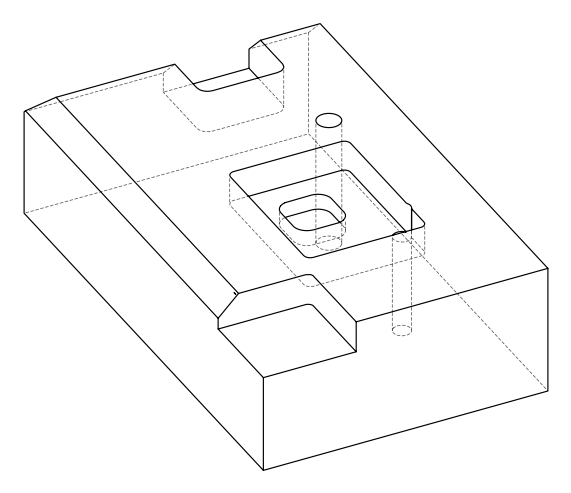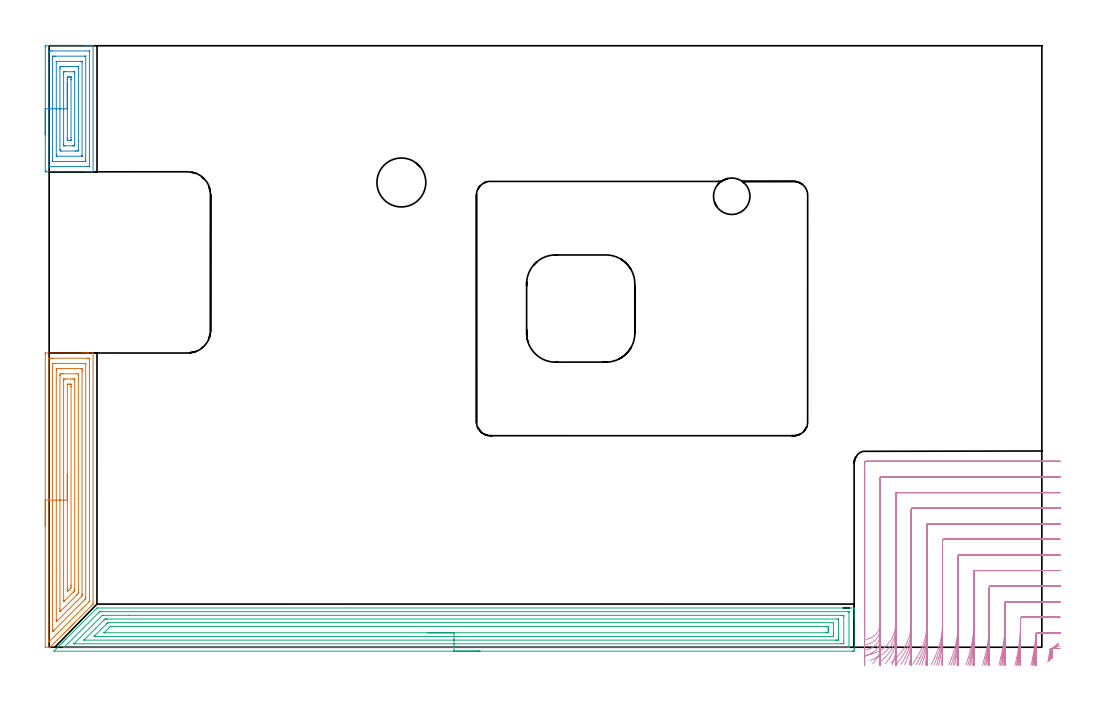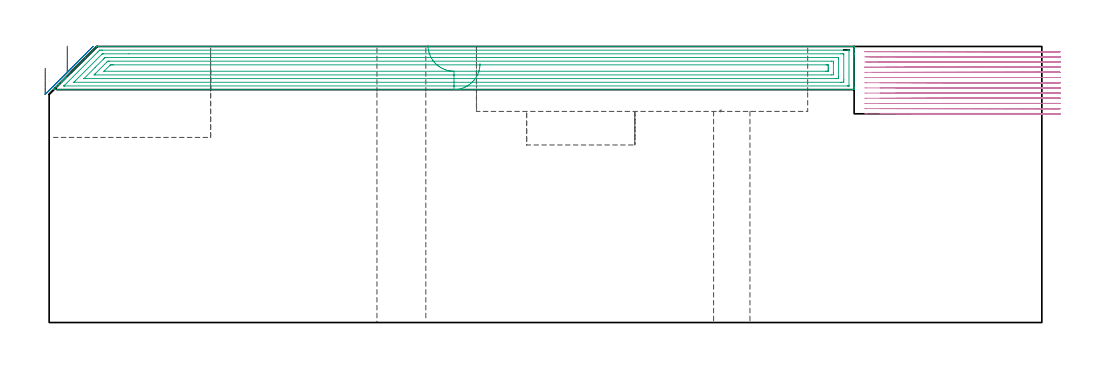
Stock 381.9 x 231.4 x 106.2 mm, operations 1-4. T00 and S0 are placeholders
(PLAN: 15 operations, 10 tool changes, 122.3 min)
(1 AREA_MILL | FG_CHAMFER_SURFACE | UGT0205_001 | 6.21 min | 20451 mm3)
(2 AREA_MILL_1 | FG_CHAMFER_SURFACE_1 | UGT0205_001 | 3 min | 9515 mm3)
(3 AREA_MILL_2 | FG_CHAMFER_SURFACE_2 | UGT0205_001 | 14.73 min | 41945 mm3)
(4 MILL_CORNER_NOTCH_RECTANGULAR | CORNER_NOTCH_RECTANGULAR | NXT0201_009 | Follow Part, ap 2, ae 75% | 31.26 min | 140049 mm3)
(5 MILL_RECTANGULAR_POCKET | POCKET_RECTANGULAR_STRAIGHT | NXT0201_009 | Follow Part, ap 2, ae 75% | 54.19 min | 310938 mm3)
(6 MILL_RECTANGULAR_POCKET_1 | POCKET_RECTANGULAR_STRAIGHT_1 | UGT0201_105 | Follow Part, ap 5.5, ae 75% | 0.87 min | 20718 mm3)
(7 MILL_SLOT | SLOT_PARTIAL_RECTANGULAR | NXT0201_012 | Follow Part, ap 4, ae 75% | 9.82 min | 147748 mm3)
(8 SPOT_DRILL | STEP1HOLE | NXT0321_9005460120000 | 0.05 min | 189 mm3)
(9 SPOT_DRILL_1 | STEP1HOLE_1 | NXT0321_9005460120000 | 0.03 min | 0 mm3)
(10 DRILL_BLIND_HOLE_INTO_CENTER | STEP1HOLE | NXT0301_092 | 0.08 min | 1719 mm3)
(11 GUN_DRILL_THROUGH_HOLE | STEP1HOLE | UGT0307_009 | 0.55 min | 10112 mm3)
(12 DRILL_TO_ENLARGE_THROUGH_HOLE | STEP1HOLE | UGT0301_256 | 0.46 min | 17417 mm3)
(13 DRILL_BLIND_HOLE_INTO_CENTER_1 | STEP1HOLE_1 | UGT0301_207 | 0.06 min | 0 mm3)
(14 GUN_DRILL_THROUGH_HOLE_1 | STEP1HOLE_1 | UGT0307_006 | 0.53 min | 5159 mm3)
(15 DRILL_TO_ENLARGE_THROUGH_HOLE_1 | STEP1HOLE_1 | NXT0301_104 | 0.45 min | 7496 mm3)
(TOOL UGT0205_001 | Chamfer Mill 20 x 3 x 45 deg. | D20 FL50 Z2)
(TOOL NXT0201_009 | ENDMILL 8mm [2P460-0800-NA 1630] | D8 FL26 Z6)
(TOOL UGT0201_105 | End Mill 22 mm | D22 FL25 Z2)
(TOOL NXT0201_012 | ENDMILL 16mm [2P460-1600-NA 1630] | D16 FL38 Z6)
(TOOL NXT0321_9005460120000 | NC Spot Drill, 142deg, 12mm, Carbide, Uncoated | D12 PA142 FL30 Z2)
(TOOL NXT0301_092 | Carbide Drill 12.1mm [860.1-1210-061A1-MM 2214] | D12.1 PA140 FL77 Z2)
(TOOL UGT0307_009 | Gun Drill 12 mm | D12 PA130 FL24 Z1)
(TOOL UGT0301_256 | Twist Drill 18.8 mm | D18.8 PA118 FL135 Z2)
(TOOL UGT0301_207 | Twist Drill 9.2 mm | D9.2 PA118 FL80 Z2)
(TOOL UGT0307_006 | Gun Drill 9 mm | D9 PA130 FL24 Z1)
(TOOL NXT0301_104 | Carbide Drill 14mm [860.1-1400-112A1-MM 2214] | D14 PA140 FL123 Z2)
(OP 1 AREA_MILL)
G17 G21 G94 G90
T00 M6
G54
G17 G0 G90 X-1.5 Y46.6 S1061 M3
G43 Z116.2 H0
Z97.8
G94 G1 Y46.638 Z96.928 F250.
Y46.752 Z96.064
Y46.941 Z95.212
Y47.203 Z94.38
Y47.537 Z93.574
Y47.94 Z92.8
Y48.409 Z92.064
Y48.94 Z91.372
Y49.529 Z90.729
Y50.172 Z90.14
Y50.864 Z89.608
Y51.6 Z89.14
Y52.374 Z88.737
Y53.18 Z88.403
Y54.012 Z88.141
Y54.864 Z87.952
Y55.728 Z87.838
Y56.6 Z87.8
Y112.636
X-1.494 Y113.113 Z87.803
X-1.491 Y113.19 Z87.805
X-1.409 Y113.2 Z87.888
X12.415 Z101.71
X12.972 Z102.266
X13.616 Z102.913
X13.851 Z103.148
X14.495 Z103.792
X14.73 Z104.026
X15.199 Z104.498
X16.681 Y113.199 Z105.979
X16.894 Y113.19 Z106.192
X16.9 Y113.081 Z106.2
Y17.464
X16.893 Y16.6 Z106.193
X16.871 Y16.574 Z106.171
X16.487 Y16.187 Z105.786
X9.897 Y9.595 Z99.193
X9.759 Y9.458 Z99.057
X9.597 Y9.295 Z98.894
X9.457 Y9.155 Z98.753
X9.315 Y9.014 Z98.613
X9.162 Y8.861 Z98.46
X9.018 Y8.716 Z98.314
X8.87 Y8.569 Z98.168
X8.728 Y8.427 Z98.026
X8.579 Y8.276 Z97.874
X8.425 Y8.124 Z97.723
X8.294 Y7.993 Z97.592
X8.139 Y7.837 Z97.434
X7.981 Y7.679 Z97.278
X7.86 Y7.559 Z97.158
X7.7 Y7.397 Z96.995
X7.536 Y7.235 Z96.834
X7.426 Y7.125 Z96.724
X7.261 Y6.958 Z96.555
X7.091 Y6.79 Z96.389
X6.821 Y6.52 Z96.119
X6.647 Y6.345 Z95.943
X6.091 Y5.791 Z95.391
X5.758 Y5.456 Z95.054
X5.168 Y4.867 Z94.467
X4.478 Y4.178 Z93.777
X3.088 Y2.787 Z92.387
X2.198 Y1.898 Z91.497
X0.865 Y0.564 Z90.163
X0.67 Y0.37 Z89.97
X0.612 Y0.312 Z89.912
X0.416 Y0.119 Z89.716
X0.297 Y0.008 Z89.595
X0.231 Y0.005 Z89.529
X-0.004 Y0. Z89.295
X-1.496 Y0.001 Z87.803
X-1.5 Y0.056 Z87.8
Y56.6
X-0.086 Z89.214
X-0.085 Y110.857 Z89.215
X-0.084 Y111.049 Z89.216
X-0.081 Y111.144 Z89.219
X-0.079 Y111.183 Z89.221
X-0.006 Y111.19 Z89.294
X0.334 Y111.198 Z89.634
X0.67 Y111.199 Z89.97
X1.211 Y111.2 Z90.511
X14.73 Y111.199 Z104.03
X15.273 Y111.197 Z104.573
X15.416 Y111.19 Z104.716
X15.479 Y111.181 Z104.779
X15.483 Y110.984 Z104.783
X15.484 Y110.857 Z104.784
X15.486 Y110.092 Z104.786
X15.485 Y17.97 Z104.785
X15.484 Y17.779 Z104.784
X15.481 Y17.684 Z104.781
X15.479 Y17.641 Z104.779
X15.457 Y17.616 Z104.757
X15.312 Y17.464 Z104.612
X12.913 Y15.062 Z102.213
X0.053 Y2.203 Z89.353
X-0.01 Y2.142 Z89.29
X-0.071 Y2.086 Z89.229
X-0.077 Y2.082 Z89.223
X-0.08 Y2.113 Z89.22
X-0.084 Y2.217 Z89.216
X-0.085 Y2.343 Z89.215
X-0.086 Y2.816 Z89.214
Y56.6
X1.328 Z90.628
X1.329 Y108.412 Z90.629
X1.334 Y109.079 Z90.634
X1.335 Y109.181 Z90.635
X1.435 Y109.194 Z90.735
X1.549 Y109.197 Z90.849
X2.308 Y109.2 Z91.608
X13.851 Y109.199 Z103.151
X13.971 Y109.196 Z103.271
X14.05 Y109.19 Z103.35
X14.066 Y109.187 Z103.366
X14.068 Y109.178 Z103.368
X14.07 Y109.153 Z103.37
X14.071 Y109.079 Z103.371
Y108.855
Y19.242
X14.069 Y19.022 Z103.369
X14.065 Y18.796 Z103.365
X14.058 Y18.669 Z103.358
X13.803 Y18.402 Z103.103
X1.868 Y6.467 Z91.168
X1.549 Y6.151 Z90.849
X1.423 Y6.029 Z90.723
X1.345 Y5.956 Z90.645
X1.332 Y6.043 Z90.632
X1.33 Y6.063 Z90.63
X1.329 Y6.123 Z90.629
X1.328 Y56.6 Z90.628
X2.743 Z92.043
Y106.41
X2.746 Y106.978 Z92.046
X2.75 Y107.17 Z92.05
X2.752 Y107.191 Z92.052
X2.771 Y107.193 Z92.071
X2.819 Y107.197 Z92.119
X2.916 Y107.199 Z92.216
X12.192 Z101.492
X12.501 Y107.194 Z101.801
X12.648 Y107.19 Z101.948
X12.65 Y107.106 Z101.95
X12.655 Y106.731 Z101.955
X12.657 Y106.41 Z101.957
Y105.839
Y20.451
X12.655 Y20.132 Z101.955
X12.652 Y19.847 Z101.952
X12.649 Y19.71 Z101.949
X12.143 Y19.192 Z101.443
X3.088 Y10.137 Z92.388
X2.859 Y9.911 Z92.159
X2.814 Y9.867 Z92.114
X2.756 Y9.816 Z92.056
X2.75 Y9.889 Z92.05
X2.746 Y10.026 Z92.046
X2.743 Y10.348 Z92.043
Y10.5
Y56.6
X4.157 Z93.457
Y104.631
X4.158 Y104.659 Z93.458
X4.185 Y105.19 Z93.485
X4.504 Y105.198 Z93.804
X5.064 Y105.2 Z94.364
X5.381 Z94.681
X10.654 Y105.199 Z99.954
X11.215 Y105.19 Z100.515
X11.242 Y104.631 Z100.542
X11.243 Y104.603 Z100.543
Y21.911
X11.242 Y21.021 Z100.542
X11.241 Y20.995 Z100.541
X11.215 Y20.725 Z100.515
X10.924 Y20.426 Z100.224
X10.634 Y20.132 Z99.934
X10.484 Y19.982 Z99.784
X4.407 Y13.906 Z93.707
X4.293 Y13.796 Z93.593
X4.185 Y13.695 Z93.485
X4.16 Y13.906 Z93.46
X4.158 Y13.933 Z93.458
X4.157 Y14.795 Z93.457
Y56.6
X5.571 Z94.871
Y102.852
X5.572 Y103.04 Z94.872
X5.575 Y103.134 Z94.875
X5.578 Y103.178 Z94.878
X5.581 Y103.19 Z94.881
X5.604 Y103.195 Z94.904
X5.943 Y103.198 Z95.243
X6.478 Y103.2 Z95.778
X8.235 Z97.535
X9.114 Z98.414
X9.457 Y103.198 Z98.757
X9.8 Y103.192 Z99.1
X9.819 Y103.19 Z99.119
X9.822 Y103.181 Z99.122
X9.826 Y103.144 Z99.126
X9.828 Y103.078 Z99.128
X9.829 Y102.978 Z99.129
Y102.852
X9.828 Y22.425 Z99.128
X9.824 Y21.911 Z99.124
X9.822 Y21.818 Z99.122
X9.818 Y21.777 Z99.118
X9.79 Y21.746 Z99.09
X9.707 Y21.658 Z99.007
X9.457 Y21.405 Z98.757
X9.267 Y21.214 Z98.567
X5.943 Y17.89 Z95.243
X5.73 Y17.678 Z95.03
X5.682 Y17.631 Z94.982
X5.625 Y17.579 Z94.925
X5.583 Y17.542 Z94.883
X5.578 Y17.6 Z94.878
X5.574 Y17.719 Z94.874
X5.572 Y17.839 Z94.872
X5.571 Y28.197 Z94.871
Y56.6
X6.985 Z96.285
X6.986 Y101.073 Z96.286
X6.987 Y101.164 Z96.287
X6.989 Y101.184 Z96.289
X6.99 Y101.188 Z96.29
X7.033 Y101.192 Z96.333
X7.199 Y101.197 Z96.499
X7.45 Y101.2 Z96.75
X7.575 Z96.875
X7.825 Z97.125
X8.075 Y101.199 Z97.375
X8.242 Y101.195 Z97.542
X8.375 Y101.19 Z97.675
X8.409 Y101.183 Z97.709
X8.41 Y101.175 Z97.71
X8.412 Y101.073 Z97.712
X8.415 Y100.35 Z97.715
Y100.184
X8.414 Y23.856 Z97.714
X8.413 Y23.69 Z97.713
X8.408 Y22.973 Z97.708
X8.396 Y22.8 Z97.696
X7.608 Y22.004 Z96.908
X7.165 Y21.562 Z96.465
X7.116 Y21.514 Z96.416
X7.064 Y21.464 Z96.364
X7.02 Y21.424 Z96.32
X6.997 Y21.404 Z96.297
X6.992 Y21.431 Z96.292
X6.987 Y21.743 Z96.287
X6.986 Y21.911 Z96.286
X6.985 Y22.46 Z96.285
Y56.6
Y57.472 Z96.323
Y58.337 Z96.437
Y59.188 Z96.626
Y60.02 Z96.888
Y60.826 Z97.222
Y61.6 Z97.625
Y62.336 Z98.094
Y63.028 Z98.625
Y63.671 Z99.214
Y64.26 Z99.857
Y64.792 Z100.55
Y65.26 Z101.285
Y65.663 Z102.059
Y65.997 Z102.865
Y66.259 Z103.697
Y66.448 Z104.549
Y66.562 Z105.414
Y66.6 Z106.285
G0 Z116.2
M5
M2
(OP 2 AREA_MILL_1)
G17 G21 G94 G90
T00 M6
G54
G17 G0 G90 X-1.5 Y197.15 S1061 M3
G43 Z116.2 H0
Z97.8
G94 G1 Y197.188 Z96.928 F250.
Y197.302 Z96.064
Y197.491 Z95.212
Y197.753 Z94.38
Y198.087 Z93.574
Y198.49 Z92.8
Y198.959 Z92.064
Y199.49 Z91.372
Y200.079 Z90.729
Y200.722 Z90.14
Y201.414 Z89.608
Y202.15 Z89.14
Y202.924 Z88.737
Y203.73 Z88.403
Y204.562 Z88.141
Y205.414 Z87.952
Y206.278 Z87.838
Y207.15 Z87.8
Y230.796
X-1.495 Y231.274 Z87.803
X-1.492 Y231.39 Z87.806
X-1.371 Y231.4 Z87.926
X13.257 Z102.551
X13.851 Z103.145
X14.42 Z103.716
X14.73 Z104.026
X15.298 Z104.594
X15.608 Z104.903
X16.228 Z105.527
X16.487 Z105.786
X16.61 Y231.399 Z105.909
X16.894 Y231.39 Z106.193
X16.9 Y231.243 Z106.2
Y183.057
X16.894 Y182.91 Z106.193
X16.609 Y182.9 Z105.908
X16.228 Z105.528
X15.608 Z104.903
X14.42 Z103.716
X13.851 Z103.145
X3.888 Z93.185
X-1.087 Z88.21
X-1.374 Y182.903 Z87.923
X-1.492 Y182.91 Z87.805
X-1.499 Y183.029 Z87.799
X-1.5 Y183.504 Z87.8
Y207.15
X-0.086 Z89.214
X-0.085 Y228.887 Z89.215
X-0.084 Y229.012 Z89.216
X-0.079 Y229.386 Z89.221
X0.292 Y229.396 Z89.592
X0.67 Y229.399 Z89.97
X1.167 Y229.4 Z90.467
X15.408 Y229.399 Z104.708
X15.436 Y229.397 Z104.736
X15.465 Y229.391 Z104.765
X15.479 Y229.386 Z104.779
X15.48 Y229.365 Z104.78
X15.485 Y229.137 Z104.785
X15.486 Y222.986 Z104.786
X15.485 Y185.413 Z104.785
X15.484 Y185.288 Z104.784
X15.479 Y184.914 Z104.779
X15.108 Y184.904 Z104.408
X14.73 Y184.901 Z104.03
X14.233 Y184.9 Z103.533
X-0.008 Y184.901 Z89.292
X-0.036 Y184.903 Z89.264
X-0.065 Y184.909 Z89.235
X-0.079 Y184.914 Z89.221
X-0.08 Y184.935 Z89.22
X-0.085 Y185.163 Z89.215
X-0.086 Y191.33 Z89.214
Y207.15
X1.328 Z90.628
X1.329 Y226.559 Z90.629
X1.331 Y227.227 Z90.631
X1.333 Y227.339 Z90.633
X1.335 Y227.386 Z90.635
X1.385 Y227.393 Z90.685
X1.549 Y227.397 Z90.849
X2.258 Y227.4 Z91.558
X2.428 Z91.728
X13.681 Z102.981
X13.851 Y227.397 Z103.151
X14.021 Y227.392 Z103.321
X14.063 Y227.39 Z103.363
X14.066 Y227.36 Z103.366
X14.069 Y227.302 Z103.369
X14.071 Y227.227 Z103.371
Y187.741
X14.069 Y187.073 Z103.369
X14.067 Y186.961 Z103.367
X14.065 Y186.914 Z103.365
X14.015 Y186.907 Z103.315
X13.851 Y186.903 Z103.151
X13.142 Y186.9 Z102.442
X12.972 Z102.272
X1.719 Z91.019
X1.549 Y186.903 Z90.849
X1.379 Y186.908 Z90.679
X1.337 Y186.91 Z90.637
X1.334 Y186.94 Z90.634
X1.331 Y186.998 Z90.631
X1.329 Y187.073 Z90.629
X1.328 Y207.15 Z90.628
X2.743 Z92.043
Y225.122
X2.745 Y225.314 Z92.045
X2.748 Y225.381 Z92.048
X2.75 Y225.39 Z92.05
X2.758 Y225.394 Z92.058
X2.784 Y225.397 Z92.084
X2.888 Y225.399 Z92.188
X12.136 Y225.4 Z101.436
X12.514 Y225.396 Z101.814
X12.608 Y225.393 Z101.908
X12.649 Y225.39 Z101.949
X12.652 Y225.359 Z101.952
X12.654 Y225.274 Z101.954
X12.657 Y224.871 Z101.957
Y189.178
X12.655 Y188.986 Z101.955
X12.652 Y188.919 Z101.952
X12.65 Y188.91 Z101.95
X12.642 Y188.906 Z101.942
X12.616 Y188.903 Z101.916
X12.512 Y188.901 Z101.812
X3.265 Y188.9 Z92.565
X2.886 Y188.904 Z92.186
X2.792 Y188.907 Z92.092
X2.751 Y188.91 Z92.051
X2.748 Y188.941 Z92.048
X2.746 Y189.026 Z92.046
X2.743 Y189.429 Z92.043
Y207.15
X4.157 Z93.457
X4.158 Y222.766 Z93.458
Y222.793
X4.185 Y223.39 Z93.485
X4.442 Y223.397 Z93.742
X5.064 Y223.4 Z94.364
X5.318 Z94.618
X10.591 Y223.399 Z99.891
X11.215 Y223.39 Z100.515
X11.242 Y222.766 Z100.542
Y222.738
Y191.534
Y191.507
X11.215 Y190.91 Z100.515
X10.958 Y190.903 Z100.258
X10.336 Y190.901 Z99.636
X10.082 Y190.9 Z99.382
X4.809 Y190.901 Z94.109
X4.185 Y190.91 Z93.485
X4.158 Y191.534 Z93.458
Y191.563
X4.157 Y207.15 Z93.457
X5.571 Z94.871
Y220.466
X5.574 Y220.981 Z94.874
X5.577 Y221.352 Z94.877
X5.587 Y221.39 Z94.887
X5.633 Y221.395 Z94.933
X5.736 Y221.398 Z95.036
X5.943 Y221.4 Z95.243
X6.409 Z95.709
X9.457 Z98.757
X9.595 Z98.895
X9.705 Y221.399 Z99.005
X9.778 Y221.395 Z99.078
X9.816 Y221.39 Z99.116
X9.822 Y221.357 Z99.122
X9.827 Y220.981 Z99.127
X9.829 Y220.604 Z99.129
Y193.834
X9.826 Y193.319 Z99.126
X9.823 Y192.948 Z99.123
X9.813 Y192.91 Z99.113
X9.767 Y192.905 Z99.067
X9.664 Y192.902 Z98.964
X9.457 Y192.9 Z98.757
X8.991 Z98.291
X5.943 Z95.243
X5.805 Z95.105
X5.695 Y192.901 Z94.995
X5.622 Y192.905 Z94.922
X5.584 Y192.909 Z94.884
X5.578 Y192.943 Z94.878
X5.573 Y193.319 Z94.873
X5.571 Y193.696 Z94.871
Y207.15
X6.985 Z96.285
Y218.304
X6.987 Y219.028 Z96.287
X6.989 Y219.196 Z96.289
X6.992 Y219.368 Z96.292
X7.299 Y219.39 Z96.599
X7.502 Y219.398 Z96.802
X7.7 Y219.399 Z97.
X8.379 Z97.679
X8.4 Y219.395 Z97.7
X8.403 Y219.392 Z97.703
X8.408 Y219.37 Z97.708
X8.411 Y219.196 Z97.711
X8.414 Y218.471 Z97.714
X8.415 Y218.304 Z97.715
Y195.996
X8.413 Y195.272 Z97.713
X8.411 Y195.104 Z97.711
X8.408 Y194.932 Z97.708
X8.101 Y194.91 Z97.401
X7.898 Y194.902 Z97.198
X7.7 Y194.901 Z97.
X7.021 Z96.321
X7. Y194.905 Z96.3
X6.997 Y194.908 Z96.297
X6.992 Y194.93 Z96.292
X6.989 Y195.104 Z96.289
X6.986 Y195.829 Z96.286
X6.985 Y195.996 Z96.285
Y207.15
Y208.022 Z96.323
Y208.887 Z96.437
Y209.738 Z96.626
Y210.57 Z96.888
Y211.376 Z97.222
Y212.15 Z97.625
Y212.886 Z98.094
Y213.578 Z98.625
Y214.221 Z99.214
Y214.811 Z99.857
Y215.342 Z100.55
Y215.81 Z101.285
Y216.213 Z102.059
Y216.547 Z102.865
Y216.809 Z103.697
Y216.998 Z104.549
Y217.112 Z105.414
Y217.15 Z106.285
G0 Z116.2
M5
M2
(OP 3 AREA_MILL_2)
G17 G21 G94 G90
T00 M6
G54
G17 G0 G90 X165.75 Y-1.5 S1061 M3
G43 Z116.2 H0
Z99.6
G94 G1 X165.712 Z98.728 F250.
X165.598 Z97.864
X165.409 Z97.012
X165.147 Z96.18
X164.813 Z95.374
X164.41 Z94.6
X163.941 Z93.864
X163.41 Z93.172
X162.821 Z92.529
X162.178 Z91.94
X161.486 Z91.408
X160.75 Z90.94
X159.976 Z90.537
X159.17 Z90.203
X158.338 Z89.941
X157.486 Z89.752
X156.622 Z89.638
X155.75 Z89.6
X1.98 Y-1.499 Z89.601
X1.819 Y-1.493 Z89.607
X1.98 Y-1.32 Z89.78
X2.874 Y-0.425 Z90.674
X3.662 Y0.363 Z91.461
X3.768 Y0.47 Z91.566
X4.662 Y1.363 Z92.461
X4.831 Y1.533 Z92.628
X4.996 Y1.697 Z92.795
X5.109 Y1.81 Z92.908
X5.27 Y1.972 Z93.067
X5.427 Y2.128 Z93.226
X5.556 Y2.257 Z93.355
X5.709 Y2.411 Z93.506
X5.858 Y2.559 Z93.657
X6.003 Y2.704 Z93.802
X6.148 Y2.85 Z93.946
X6.289 Y2.99 Z94.088
X6.45 Y3.151 Z94.249
X6.587 Y3.289 Z94.385
X14.049 Y10.75 Z101.85
X18.221 Y14.922 Z106.019
X18.406 Y15.097 Z106.189
X18.519 Y15.1 Z106.2
X309.52
X309.69 Y15.098 Z106.189
X309.698 Y14.94 Z106.033
X309.7 Y14.777 Z105.877
Y14.53 Z105.63
Y13.822 Z104.917
Y12.59 Z103.687
Y12.067 Z103.161
Y11.451 Z102.546
Y-0.484 Z90.613
X309.695 Y-1.1 Z89.998
X309.69 Y-1.492 Z89.605
X309.477 Y-1.497 Z89.602
X309.073 Y-1.5 Z89.6
X155.75
Y-0.086 Z91.014
X5.864 Y-0.085 Z91.015
X5.745 Y-0.083 Z91.017
X5.688 Y-0.08 Z91.02
X5.682 Y-0.078 Z91.022
X5.684 Y-0.074 Z91.026
X5.764 Y0.013 Z91.113
X5.852 Y0.102 Z91.202
X6.003 Y0.254 Z91.354
X18.694 Y12.944 Z104.044
X19.052 Y13.299 Z104.399
X19.413 Y13.655 Z104.755
X19.452 Y13.679 Z104.779
X19.484 Y13.681 Z104.781
X19.554 Y13.684 Z104.784
X20.307 Y13.686 Z104.786
X20.446
X307.285 Y13.685 Z104.785
X307.425 Y13.684 Z104.784
X307.646 Y13.679 Z104.779
X307.691 Y13.677 Z104.777
X307.695 Y13.645 Z104.745
X307.697 Y13.611 Z104.711
X307.7 Y13.415 Z104.515
X307.699 Y0.112 Z91.212
X307.697 Y0.003 Z91.103
X307.692 Y-0.069 Z91.031
X307.688 Y-0.08 Z91.02
X307.684 Y-0.082 Z91.018
X307.662 Y-0.084 Z91.016
X307.285 Y-0.086 Z91.014
X307.146
X155.75
Y1.328 Z92.428
X9.788 Y1.329 Z92.429
X9.613 Y1.33 Z92.43
X9.579 Y1.332 Z92.432
X9.551 Y1.335 Z92.435
X9.564 Y1.357 Z92.457
X9.579 Y1.378 Z92.478
X10.099 Y1.9 Z93.
X20.307 Y12.107 Z103.207
X20.484 Y12.264 Z103.364
X20.65 Y12.267 Z103.367
X20.994 Y12.271 Z103.371
X30.715 Y12.272 Z103.372
X304.603 Y12.271 Z103.371
X305.291 Y12.269 Z103.369
X305.497 Y12.265 Z103.365
X305.69 Y12.259 Z103.359
X305.695 Y12.067 Z103.167
X305.699 Y11.868 Z102.968
X305.7 Y2.212 Z93.312
X305.695 Y1.533 Z92.633
X305.693 Y1.341 Z92.441
X305.497 Y1.336 Z92.436
X304.81 Y1.33 Z92.43
X304.603 Y1.329 Z92.429
X155.75 Y1.328 Z92.428
Y2.743 Z93.843
X13.711
X13.539 Y2.745 Z93.845
X13.435 Y2.748 Z93.848
X13.413 Y2.749 Z93.849
X13.415 Y2.755 Z93.855
X13.441 Y2.787 Z93.887
X13.481 Y2.83 Z93.93
X17.698 Y7.049 Z98.149
X20.96 Y10.311 Z101.411
X21.201 Y10.553 Z101.653
X21.419 Y10.766 Z101.866
X21.482 Y10.825 Z101.925
X21.506 Y10.846 Z101.946
X21.546 Y10.851 Z101.951
X22.095 Y10.855 Z101.955
X22.434 Y10.857 Z101.957
X303.153
X303.552 Y10.853 Z101.953
X303.624 Y10.85 Z101.95
X303.69 Y10.845 Z101.945
X303.692 Y10.745 Z101.845
X303.7 Y10.32 Z101.42
Y3.297 Z94.397
X303.692 Y2.854 Z93.954
X303.69 Y2.752 Z93.852
X303.556 Y2.748 Z93.848
X303.368 Y2.745 Z93.845
X302.815 Y2.743 Z93.843
X302.477
X155.75
Y4.157 Z95.257
X17.625
X17.277 Y4.167 Z95.267
X17.446 Y4.343 Z95.443
X17.625 Y4.527 Z95.627
X22.095 Y8.997 Z100.097
X22.318 Y9.215 Z100.315
X22.543 Y9.433 Z100.533
X22.98 Y9.443 Z100.543
X22.989
X301.017
X301.69 Y9.433 Z100.533
X301.699 Y8.773 Z99.873
X301.7 Y5.044 Z96.144
X301.697 Y4.387 Z95.487
X301.69 Y4.167 Z95.267
X301.036 Y4.157 Z95.257
X155.75
Y5.571 Z96.671
X21.201 Y5.572 Z96.672
X21.175 Y5.573 Z96.673
X21.146 Y5.577 Z96.677
X21.139 Y5.579 Z96.679
X21.149 Y5.594 Z96.694
X21.172 Y5.622 Z96.722
X21.201 Y5.654 Z96.754
X23.227 Y7.678 Z98.778
X23.556 Y7.999 Z99.099
X23.579 Y8.019 Z99.119
X23.616 Y8.022 Z99.122
X23.705 Y8.026 Z99.126
X23.883 Y8.028 Z99.128
X24.42 Y8.029 Z99.129
X24.778
X298.881 Y8.028 Z99.128
X299.239 Y8.027 Z99.127
X299.596 Y8.024 Z99.124
X299.689 Y8.022 Z99.122
X299.693 Y7.949 Z99.049
X299.697 Y7.829 Z98.929
X299.699 Y7.678 Z98.778
X299.7 Y7.225 Z98.325
Y6.8 Z97.9
Y6.347 Z97.447
X299.697 Y5.922 Z97.022
X299.693 Y5.696 Z96.796
X299.69 Y5.589 Z96.689
X299.59 Y5.578 Z96.678
X299.239 Y5.575 Z96.675
X298.702 Y5.572 Z96.672
X155.75 Y5.571 Z96.671
X154.878 Z96.709
X154.013 Z96.823
X153.162 Z97.012
X152.33 Z97.274
X151.524 Z97.608
X150.75 Z98.011
X150.014 Z98.48
X149.322 Z99.011
X148.679 Z99.6
X148.09 Z100.243
X147.558 Z100.935
X147.09 Z101.671
X146.687 Z102.445
X146.353 Z103.251
X146.091 Z104.083
X145.902 Z104.935
X145.788 Z105.8
X145.75 Z106.671
G0 Z116.2
M5
M2
(OP 4 MILL_CORNER_NOTCH_RECTANGULAR)
G17 G21 G94 G90
T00 M6
G54
G17 G0 G90 X388.869 Y-0.5 S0 M3
G43 Z116.2 H1
Z104.208
G94 G1 X385.869 F250.
X385.405
G3 X385.014 Y-0.84 R0.4
G2 X384.706 Y-2.851 R72.
G1 X384.209 Y-5.809
G0 Z116.2
X388.9 Y5.5
Z104.208
G1 X385.9
X379.977 F500.
G3 X379.582 Y5.129 R0.4
G2 X378.393 Y-4. R66.
G1 X377.798 Y-6.941 F250.
G0 Z116.2
X388.9 Y11.5
Z104.208
G1 X385.9
X374.096 F500.
G3 X373.7 Y11.104 R0.4
G1 Y9.072
G2 X372.259 Y-4. R60.
G1 X371.605 Y-6.928 F250.
G0 Z116.2
X388.9 Y17.5
Z104.208
G1 X385.9
X368.096 F500.
G3 X367.7 Y17.104 R0.4
G1 Y9.072
G2 X366.094 Y-4. R54.
G1 X365.368 Y-6.911 F250.
G0 Z116.2
X388.9 Y23.5
Z104.208
G1 X385.9
X362.096 F500.
G3 X361.7 Y23.104 R0.4
G1 Y9.072
G2 X359.886 Y-4. R48.
G1 X359.069 Y-6.887 F250.
G0 Z116.2
X388.9 Y29.5
Z104.208
G1 X385.9
X356.096 F500.
G3 X355.7 Y29.104 R0.4
G1 Y9.072
G2 X353.614 Y-4. R42.
G1 X352.68 Y-6.851 F250.
G0 Z116.2
X388.9 Y35.5
Z104.208
G1 X385.9
X350.096 F500.
G3 X349.7 Y35.104 R0.4
G1 Y9.072
G2 X347.243 Y-4. R36.
G1 X346.154 Y-6.795 F250.
G0 Z116.2
X388.9 Y41.5
Z104.208
G1 X385.9
X344.097 F500.
G3 X343.7 Y41.103 R0.4
G1 Y9.072
G2 X340.702 Y-4. R30.
G1 X339.395 Y-6.7 F250.
G0 Z116.2
X388.9 Y47.5
Z104.208
G1 X385.9
X338.097 F500.
G3 X337.7 Y47.103 R0.4
G1 Y9.072
G2 X333.828 Y-4. R24.
G1 X332.194 Y-6.516 F250.
G0 Z116.2
X388.9 Y53.5
Z104.208
G1 X385.9
X332.097 F500.
G3 X331.7 Y53.103 R0.4
G1 Y9.072
G2 X326.074 Y-4. R18.
G1 X323.896 Y-6.062 F250.
G0 Z116.2
X388.9 Y59.5
Z104.208
G1 X385.9
X326.097 F500.
G3 X325.7 Y59.103 R0.4
G1 Y9.072
G2 X316.631 Y-2.564 R12.
G1 X313.722 Y-3.297 F250.
G0 Z116.2
X388.9 Y65.5
Z104.208
G1 X385.9
X320.097 F500.
G3 X319.7 Y65.103 R0.4
G1 Y9.072
G2 X315.7 Y3.415 R6.
G1 X314.285 Y2.915 F250.
G0 Z116.2
X388.9 Y71.5
Z104.208
G1 X385.9
X314.3 F500.
G3 X313.7 Y70.9 R0.6
G1 Y9.072
Y6.072 F250.
G0 Z116.2
X388.869 Y-0.5
Z102.215
G1 X385.869
X385.654
G3 X385.262 Y-0.851 R0.4
G2 X385.068 Y-2.443 R72.
G1 X384.671 Y-5.416
G0 Z116.2
X388.9 Y5.5
Z102.215
G1 X385.9
X380.066 F500.
G3 X379.671 Y5.117 R0.4
G2 X378.763 Y-4. R66.
G1 X378.26 Y-6.957 F250.
G0 Z116.2
X388.9 Y11.5
Z102.215
G1 X385.9
X374.096 F500.
G3 X373.7 Y11.104 R0.4
G1 Y7.079
G2 X372.668 Y-4. R60.
G1 X372.114 Y-6.948 F250.
G0 Z116.2
X388.9 Y17.5
Z102.215
G1 X385.9
X368.096 F500.
G3 X367.7 Y17.104 R0.4
G1 Y7.079
G2 X366.551 Y-4. R54.
G1 X365.936 Y-6.936 F250.
G0 Z116.2
X388.9 Y23.5
Z102.215
G1 X385.9
X362.096 F500.
G3 X361.7 Y23.104 R0.4
G1 Y7.079
G2 X360.404 Y-4. R48.
G1 X359.711 Y-6.919 F250.
G0 Z116.2
X388.9 Y29.5
Z102.215
G1 X385.9
X356.096 F500.
G3 X355.7 Y29.104 R0.4
G1 Y7.079
G2 X354.212 Y-4. R42.
G1 X353.421 Y-6.894 F250.
G0 Z116.2
X388.9 Y35.5
Z102.215
G1 X385.9
X350.096 F500.
G3 X349.7 Y35.104 R0.4
G1 Y7.079
G2 X347.953 Y-4. R36.
G1 X347.03 Y-6.854 F250.
G0 Z116.2
X388.9 Y41.5
Z102.215
G1 X385.9
X344.097 F500.
G3 X343.7 Y41.103 R0.4
G1 Y7.079
G2 X341.579 Y-4. R30.
G1 X340.471 Y-6.788 F250.
G0 Z116.2
X388.9 Y47.5
Z102.215
G1 X385.9
X338.097 F500.
G3 X337.7 Y47.103 R0.4
G1 Y7.079
G2 X334.99 Y-4. R24.
G1 X333.605 Y-6.661 F250.
G0 Z116.2
X388.9 Y53.5
Z102.215
G1 X385.9
X332.097 F500.
G3 X331.7 Y53.103 R0.4
G1 Y7.079
G2 X327.886 Y-4. R18.
G1 X326.04 Y-6.364 F250.
G0 Z116.2
X388.9 Y59.5
Z102.215
G1 X385.9
X326.097 F500.
G3 X325.7 Y59.103 R0.4
G1 Y7.079
G2 X318.64 Y-3.857 R12.
G1 X315.906 Y-5.092 F250.
G0 Z116.2
X388.9 Y65.5
Z102.215
G1 X385.9
X320.097 F500.
G3 X319.7 Y65.103 R0.4
G1 Y7.079
G2 X315.7 Y1.422 R6.
G1 X314.285 Y0.922 F250.
G0 Z116.2
X388.9 Y71.5
Z102.215
G1 X385.9
X314.3 F500.
G3 X313.7 Y70.9 R0.6
G1 Y7.079
Y4.079 F250.
G0 Z116.2
X388.869 Y-0.5
Z100.223
G1 X385.869
G3 X385.454 Y-0.862 R0.4
G2 X385.347 Y-2.029 R72.
G1 X385.051 Y-5.014
G0 Z116.2
X388.9 Y5.5
Z100.223
G1 X385.9
X380.095 F500.
G3 X379.7 Y5.105 R0.4
G2 X379.071 Y-4. R66.
G1 X378.658 Y-6.971 F250.
G0 Z116.2
X388.9 Y11.5
Z100.223
G1 X385.9
X374.096 F500.
G3 X373.7 Y11.104 R0.4
G1 Y5.087
G2 X373.008 Y-4. R60.
G1 X372.553 Y-6.965 F250.
G0 Z116.2
X388.9 Y17.5
Z100.223
G1 X385.9
X368.096 F500.
G3 X367.7 Y17.104 R0.4
G1 Y5.087
G2 X366.93 Y-4. R54.
G1 X366.425 Y-6.957 F250.
G0 Z116.2
X388.9 Y23.5
Z100.223
G1 X385.9
X362.096 F500.
G3 X361.7 Y23.104 R0.4
G1 Y5.087
G2 X360.832 Y-4. R48.
G1 X360.264 Y-6.946 F250.
G0 Z116.2
X388.9 Y29.5
Z100.223
G1 X385.9
X356.096 F500.
G3 X355.7 Y29.104 R0.4
G1 Y5.087
G2 X354.705 Y-4. R42.
G1 X354.056 Y-6.929 F250.
G0 Z116.2
X388.9 Y35.5
Z100.223
G1 X385.9
X350.096 F500.
G3 X349.7 Y35.104 R0.4
G1 Y5.087
G2 X348.534 Y-4. R36.
G1 X347.777 Y-6.903 F250.
G0 Z116.2
X388.9 Y41.5
Z100.223
G1 X385.9
X344.097 F500.
G3 X343.7 Y41.103 R0.4
G1 Y5.087
G2 X342.291 Y-4. R30.
G1 X341.382 Y-6.859 F250.
G0 Z116.2
X388.9 Y47.5
Z100.223
G1 X385.9
X338.097 F500.
G3 X337.7 Y47.103 R0.4
G1 Y5.087
G2 X335.913 Y-4. R24.
G1 X334.777 Y-6.777 F250.
G0 Z116.2
X388.9 Y53.5
Z100.223
G1 X385.9
X332.097 F500.
G3 X331.7 Y53.103 R0.4
G1 Y5.087
G2 X329.238 Y-4. R18.
G1 X327.723 Y-6.59 F250.
G0 Z116.2
X388.9 Y59.5
Z100.223
G1 X385.9
X326.097 F500.
G3 X325.7 Y59.103 R0.4
G1 Y5.087
G2 X321.537 Y-4. R12.
G1 X319.265 Y-5.959 F250.
G0 Z116.2
X388.9 Y65.5
Z100.223
G1 X385.9
X320.097 F500.
G3 X319.7 Y65.103 R0.4
G1 Y5.087
G2 X315.741 Y-0.555 R6.
G1 X314.331 Y-1.065 F250.
G0 Z116.2
X388.9 Y71.5
Z100.223
G1 X385.9
X314.3 F500.
G3 X313.7 Y70.9 R0.6
G1 Y5.087
Y2.087 F250.
G0 Z116.2
X388.717 Y0.413
Z98.231
G1 X385.866 Y-0.52
G3 X385.591 Y-0.873 R0.4
G2 X385.545 Y-1.648 R72.
G1 X385.348 Y-4.642
G0 Z116.2
X388.9 Y5.5
Z98.231
G1 X385.9
X380.095 F500.
G3 X379.7 Y5.105 R0.4
G1 Y3.08
G2 X379.319 Y-4. R66.
G1 X378.997 Y-6.983 F250.
G0 Z116.2
X388.9 Y11.5
Z98.231
G1 X385.9
X374.096 F500.
G3 X373.7 Y11.104 R0.4
G1 Y3.08
G2 X373.281 Y-4. R60.
G1 X372.927 Y-6.979 F250.
G0 Z116.2
X388.9 Y17.5
Z98.231
G1 X385.9
X368.096 F500.
G3 X367.7 Y17.104 R0.4
G1 Y3.08
G2 X367.234 Y-4. R54.
G1 X366.841 Y-6.974 F250.
G0 Z116.2
X388.9 Y23.5
Z98.231
G1 X385.9
X362.096 F500.
G3 X361.7 Y23.104 R0.4
G1 Y3.08
G2 X361.175 Y-4. R48.
G1 X360.733 Y-6.967 F250.
G0 Z116.2
X388.9 Y29.5
Z98.231
G1 X385.9
X356.096 F500.
G3 X355.7 Y29.104 R0.4
G1 Y3.08
G2 X355.099 Y-4. R42.
G1 X354.593 Y-6.957 F250.
G0 Z116.2
X388.9 Y35.5
Z98.231
G1 X385.9
X350.096 F500.
G3 X349.7 Y35.104 R0.4
G1 Y3.08
G2 X348.997 Y-4. R36.
G1 X348.407 Y-6.941 F250.
G0 Z116.2
X388.9 Y41.5
Z98.231
G1 X385.9
X344.097 F500.
G3 X343.7 Y41.103 R0.4
G1 Y3.08
G2 X342.853 Y-4. R30.
G1 X342.145 Y-6.915 F250.
G0 Z116.2
X388.9 Y47.5
Z98.231
G1 X385.9
X338.097 F500.
G3 X337.7 Y47.103 R0.4
G1 Y3.08
G2 X336.632 Y-4. R24.
G1 X335.747 Y-6.867 F250.
G0 Z116.2
X388.9 Y53.5
Z98.231
G1 X385.9
X332.097 F500.
G3 X331.7 Y53.103 R0.4
G1 Y3.08
G2 X330.249 Y-4. R18.
G1 X329.069 Y-6.758 F250.
G0 Z116.2
X388.9 Y59.5
Z98.231
G1 X385.9
X326.097 F500.
G3 X325.7 Y59.103 R0.4
G1 Y3.08
G2 X323.389 Y-4. R12.
G1 X321.619 Y-6.422 F250.
G0 Z116.2
X388.9 Y65.5
Z98.231
G1 X385.9
X320.097 F500.
G3 X319.7 Y65.103 R0.4
G1 Y3.08
G2 X316.337 Y-2.31 R6.
G1 X313.642 Y-3.628 F250.
G0 Z116.2
X388.9 Y71.5
Z98.231
G1 X385.9
X314.3 F500.
G3 X313.7 Y70.9 R0.6
G1 Y3.08
Y0.08 F250.
G0 Z116.2
X388.251 Y1.228
Z96.238
G1 X385.858 Y-0.581
G3 X385.699 Y-0.893 R0.4
G2 X385.696 Y-1.262 R72.
G1 X385.664 Y-4.261
G0 Z116.2
X388.9 Y5.5
Z96.238
G1 X385.9
X380.095 F500.
G3 X379.7 Y5.105 R0.4
G1 Y-0.49
G2 X379.607 Y-4. R66.
G1 X379.447 Y-6.996 F250.
G0 Z116.2
X388.9 Y11.5
Z96.238
G1 X385.9
X374.096 F500.
G3 X373.7 Y11.104 R0.4
G1 Y-0.49
G2 X373.597 Y-4. R60.
G1 X373.422 Y-6.995 F250.
G0 Z116.2
X388.9 Y17.5
Z96.238
G1 X385.9
X368.096 F500.
G3 X367.7 Y17.104 R0.4
G1 Y-0.49
G2 X367.586 Y-4. R54.
G1 X367.391 Y-6.994 F250.
G0 Z116.2
X388.9 Y23.5
Z96.238
G1 X385.9
X362.096 F500.
G3 X361.7 Y23.104 R0.4
G1 Y-0.49
G2 X361.571 Y-4. R48.
G1 X361.352 Y-6.992 F250.
G0 Z116.2
X388.9 Y29.5
Z96.238
G1 X385.9
X356.096 F500.
G3 X355.7 Y29.104 R0.4
G1 Y-0.49
G2 X355.553 Y-4. R42.
G1 X355.302 Y-6.99 F250.
G0 Z116.2
X388.9 Y35.5
Z96.238
G1 X385.9
X350.096 F500.
G3 X349.7 Y35.104 R0.4
G1 Y-0.49
G2 X349.528 Y-4. R36.
G1 X349.236 Y-6.986 F250.
G0 Z116.2
X388.9 Y41.5
Z96.238
G1 X385.9
X344.097 F500.
G3 X343.7 Y41.103 R0.4
G1 Y-0.49
G2 X343.494 Y-4. R30.
G1 X343.143 Y-6.979 F250.
G0 Z116.2
X388.9 Y47.5
Z96.238
G1 X385.9
X338.097 F500.
G3 X337.7 Y47.103 R0.4
G1 Y-0.49
G2 X337.442 Y-4. R24.
G1 X337.003 Y-6.968 F250.
G0 Z116.2
X388.9 Y53.5
Z96.238
G1 X385.9
X332.097 F500.
G3 X331.7 Y53.103 R0.4
G1 Y-0.49
G2 X331.354 Y-4. R18.
G1 X330.769 Y-6.942 F250.
G0 Z116.2
X388.9 Y59.5
Z96.238
G1 X385.9
X326.097 F500.
G3 X325.7 Y59.103 R0.4
G1 Y-0.49
G2 X325.175 Y-4. R12.
G1 X324.298 Y-6.869 F250.
G0 Z116.2
X388.9 Y65.5
Z96.238
G1 X385.9
X320.097 F500.
G3 X319.7 Y65.103 R0.4
G1 Y-0.49
G2 X318.566 Y-4. R6.
G1 X316.811 Y-6.433 F250.
G0 Z116.2
X388.9 Y71.5
Z96.238
G1 X385.9
X314.3 F500.
G3 X313.7 Y70.9 R0.6
G1 Y-0.49
Y-3.49 F250.
G0 Z116.2
X388.244 Y1.237
Z94.246
G1 X385.858 Y-0.582
G3 X385.7 Y-0.895 R0.4
G1 Y-1.249
Y-4.249
G0 Z116.2
X388.9 Y5.5
Z94.246
G1 X385.9
X380.095 F500.
G3 X379.7 Y5.105 R0.4
G1 Y-3.476
G2 X379.698 Y-4. R66.
G1 X379.674 Y-7. F250.
G0 Z116.2
X388.9 Y11.5
Z94.246
G1 X385.9
X374.096 F500.
G3 X373.7 Y11.104 R0.4
G1 Y-3.476
G2 X373.698 Y-4. R60.
G1 X373.671 Y-7. F250.
G0 Z116.2
X388.9 Y17.5
Z94.246
G1 X385.9
X368.096 F500.
G3 X367.7 Y17.104 R0.4
G1 Y-3.476
G2 X367.697 Y-4. R54.
G1 X367.668 Y-7. F250.
G0 Z116.2
X388.9 Y23.5
Z94.246
G1 X385.9
X362.096 F500.
G3 X361.7 Y23.104 R0.4
G1 Y-3.476
G2 X361.697 Y-4. R48.
G1 X361.664 Y-7. F250.
G0 Z116.2
X388.9 Y29.5
Z94.246
G1 X385.9
X356.096 F500.
G3 X355.7 Y29.104 R0.4
G1 Y-3.476
G2 X355.697 Y-4. R42.
G1 X355.659 Y-7. F250.
G0 Z116.2
X388.9 Y35.5
Z94.246
G1 X385.9
X350.096 F500.
G3 X349.7 Y35.104 R0.4
G1 Y-3.476
G2 X349.696 Y-4. R36.
G1 X349.652 Y-7. F250.
G0 Z116.2
X388.9 Y41.5
Z94.246
G1 X385.9
X344.097 F500.
G3 X343.7 Y41.103 R0.4
G1 Y-3.476
G2 X343.695 Y-4. R30.
G1 X343.643 Y-7. F250.
G0 Z116.2
X388.9 Y47.5
Z94.246
G1 X385.9
X338.097 F500.
G3 X337.7 Y47.103 R0.4
G1 Y-3.476
G2 X337.694 Y-4. R24.
G1 X337.629 Y-6.999 F250.
G0 Z116.2
X388.9 Y53.5
Z94.246
G1 X385.9
X332.097 F500.
G3 X331.7 Y53.103 R0.4
G1 Y-3.476
G2 X331.692 Y-4. R18.
G1 X331.605 Y-6.999 F250.
G0 Z116.2
X388.9 Y59.5
Z94.246
G1 X385.9
X326.097 F500.
G3 X325.7 Y59.103 R0.4
G1 Y-3.476
G2 X325.689 Y-4. R12.
G1 X325.557 Y-6.997 F250.
G0 Z116.2
X388.9 Y65.5
Z94.246
G1 X385.9
X320.097 F500.
G3 X319.7 Y65.103 R0.4
G1 Y-3.476
G2 X319.677 Y-4. R6.
G1 X319.415 Y-6.989 F250.
G0 Z116.2
X388.9 Y71.5
Z94.246
G1 X385.9
X314.3 F500.
G3 X313.7 Y70.9 R0.6
G1 Y-3.476
Y-6.476 F250.
G0 Z116.2
X388.244 Y1.237
Z92.254
G1 X385.858 Y-0.582
G3 X385.7 Y-0.895 R0.4
G1 Y-1.249
Y-4.249
G0 Z116.2
X388.9 Y5.5
Z92.254
G1 X385.9
X380.095 F500.
G3 X379.7 Y5.105 R0.4
G1 Y-4.
Y-7. F250.
G0 Z116.2
X388.9 Y11.5
Z92.254
G1 X385.9
X374.096 F500.
G3 X373.7 Y11.104 R0.4
G1 Y-4.
Y-7. F250.
G0 Z116.2
X388.9 Y17.5
Z92.254
G1 X385.9
X368.096 F500.
G3 X367.7 Y17.104 R0.4
G1 Y-4.
Y-7. F250.
G0 Z116.2
X388.9 Y23.5
Z92.254
G1 X385.9
X362.096 F500.
G3 X361.7 Y23.104 R0.4
G1 Y-4.
Y-7. F250.
G0 Z116.2
X388.9 Y29.5
Z92.254
G1 X385.9
X356.096 F500.
G3 X355.7 Y29.104 R0.4
G1 Y-4.
Y-7. F250.
G0 Z116.2
X388.9 Y35.5
Z92.254
G1 X385.9
X350.096 F500.
G3 X349.7 Y35.104 R0.4
G1 Y-4.
Y-7. F250.
G0 Z116.2
X388.9 Y41.5
Z92.254
G1 X385.9
X344.097 F500.
G3 X343.7 Y41.103 R0.4
G1 Y-4.
Y-7. F250.
G0 Z116.2
X388.9 Y47.5
Z92.254
G1 X385.9
X338.097 F500.
G3 X337.7 Y47.103 R0.4
G1 Y-4.
Y-7. F250.
G0 Z116.2
X388.9 Y53.5
Z92.254
G1 X385.9
X332.097 F500.
G3 X331.7 Y53.103 R0.4
G1 Y-4.
Y-7. F250.
G0 Z116.2
X388.9 Y59.5
Z92.254
G1 X385.9
X326.097 F500.
G3 X325.7 Y59.103 R0.4
G1 Y-4.
Y-7. F250.
G0 Z116.2
X388.9 Y65.5
Z92.254
G1 X385.9
X320.097 F500.
G3 X319.7 Y65.103 R0.4
G1 Y-4.
Y-7. F250.
G0 Z116.2
X388.9 Y71.5
Z92.254
G1 X385.9
X314.3 F500.
G3 X313.7 Y70.9 R0.6
G1 Y-4.
Y-7. F250.
G0 Z116.2
X388.244 Y1.237
Z90.262
G1 X385.858 Y-0.582
G3 X385.7 Y-0.895 R0.4
G1 Y-1.249
Y-4.249
G0 Z116.2
X388.9 Y5.5
Z90.262
G1 X385.9
X380.095 F500.
G3 X379.7 Y5.105 R0.4
G1 Y-4.
Y-7. F250.
G0 Z116.2
X388.9 Y11.5
Z90.262
G1 X385.9
X374.096 F500.
G3 X373.7 Y11.104 R0.4
G1 Y-4.
Y-7. F250.
G0 Z116.2
X388.9 Y17.5
Z90.262
G1 X385.9
X368.096 F500.
G3 X367.7 Y17.104 R0.4
G1 Y-4.
Y-7. F250.
G0 Z116.2
X388.9 Y23.5
Z90.262
G1 X385.9
X362.096 F500.
G3 X361.7 Y23.104 R0.4
G1 Y-4.
Y-7. F250.
G0 Z116.2
X388.9 Y29.5
Z90.262
G1 X385.9
X356.096 F500.
G3 X355.7 Y29.104 R0.4
G1 Y-4.
Y-7. F250.
G0 Z116.2
X388.9 Y35.5
Z90.262
G1 X385.9
X350.096 F500.
G3 X349.7 Y35.104 R0.4
G1 Y-4.
Y-7. F250.
G0 Z116.2
X388.9 Y41.5
Z90.262
G1 X385.9
X344.097 F500.
G3 X343.7 Y41.103 R0.4
G1 Y-4.
Y-7. F250.
G0 Z116.2
X388.9 Y47.5
Z90.262
G1 X385.9
X338.097 F500.
G3 X337.7 Y47.103 R0.4
G1 Y-4.
Y-7. F250.
G0 Z116.2
X388.9 Y53.5
Z90.262
G1 X385.9
X332.097 F500.
G3 X331.7 Y53.103 R0.4
G1 Y-4.
Y-7. F250.
G0 Z116.2
X388.9 Y59.5
Z90.262
G1 X385.9
X326.097 F500.
G3 X325.7 Y59.103 R0.4
G1 Y-4.
Y-7. F250.
G0 Z116.2
X388.9 Y65.5
Z90.262
G1 X385.9
X320.097 F500.
G3 X319.7 Y65.103 R0.4
G1 Y-4.
Y-7. F250.
G0 Z116.2
X388.9 Y71.5
Z90.262
G1 X385.9
X314.3 F500.
G3 X313.7 Y70.9 R0.6
G1 Y-4.
Y-7. F250.
G0 Z116.2
X388.244 Y1.237
Z88.269
G1 X385.858 Y-0.582
G3 X385.7 Y-0.895 R0.4
G1 Y-1.249
Y-4.249
G0 Z116.2
X388.9 Y5.5
Z88.269
G1 X385.9
X380.095 F500.
G3 X379.7 Y5.105 R0.4
G1 Y-4.
Y-7. F250.
G0 Z116.2
X388.9 Y11.5
Z88.269
G1 X385.9
X374.096 F500.
G3 X373.7 Y11.104 R0.4
G1 Y-4.
Y-7. F250.
G0 Z116.2
X388.9 Y17.5
Z88.269
G1 X385.9
X368.096 F500.
G3 X367.7 Y17.104 R0.4
G1 Y-4.
Y-7. F250.
G0 Z116.2
X388.9 Y23.5
Z88.269
G1 X385.9
X362.096 F500.
G3 X361.7 Y23.104 R0.4
G1 Y-4.
Y-7. F250.
G0 Z116.2
X388.9 Y29.5
Z88.269
G1 X385.9
X356.096 F500.
G3 X355.7 Y29.104 R0.4
G1 Y-4.
Y-7. F250.
G0 Z116.2
X388.9 Y35.5
Z88.269
G1 X385.9
X350.096 F500.
G3 X349.7 Y35.104 R0.4
G1 Y-4.
Y-7. F250.
G0 Z116.2
X388.9 Y41.5
Z88.269
G1 X385.9
X344.097 F500.
G3 X343.7 Y41.103 R0.4
G1 Y-4.
Y-7. F250.
G0 Z116.2
X388.9 Y47.5
Z88.269
G1 X385.9
X338.097 F500.
G3 X337.7 Y47.103 R0.4
G1 Y-4.
Y-7. F250.
G0 Z116.2
X388.9 Y53.5
Z88.269
G1 X385.9
X332.097 F500.
G3 X331.7 Y53.103 R0.4
G1 Y-4.
Y-7. F250.
G0 Z116.2
X388.9 Y59.5
Z88.269
G1 X385.9
X326.097 F500.
G3 X325.7 Y59.103 R0.4
G1 Y-4.
Y-7. F250.
G0 Z116.2
X388.9 Y65.5
Z88.269
G1 X385.9
X320.097 F500.
G3 X319.7 Y65.103 R0.4
G1 Y-4.
Y-7. F250.
G0 Z116.2
X388.9 Y71.5
Z88.269
G1 X385.9
X314.3 F500.
G3 X313.7 Y70.9 R0.6
G1 Y-4.
Y-7. F250.
G0 Z116.2
X388.244 Y1.237
Z86.277
G1 X385.858 Y-0.582
G3 X385.7 Y-0.895 R0.4
G1 Y-1.249
Y-4.249
G0 Z116.2
X388.9 Y5.5
Z86.277
G1 X385.9
X380.095 F500.
G3 X379.7 Y5.105 R0.4
G1 Y-4.
Y-7. F250.
G0 Z116.2
X388.9 Y11.5
Z86.277
G1 X385.9
X374.096 F500.
G3 X373.7 Y11.104 R0.4
G1 Y-4.
Y-7. F250.
G0 Z116.2
X388.9 Y17.5
Z86.277
G1 X385.9
X368.096 F500.
G3 X367.7 Y17.104 R0.4
G1 Y-4.
Y-7. F250.
G0 Z116.2
X388.9 Y23.5
Z86.277
G1 X385.9
X362.096 F500.
G3 X361.7 Y23.104 R0.4
G1 Y-4.
Y-7. F250.
G0 Z116.2
X388.9 Y29.5
Z86.277
G1 X385.9
X356.096 F500.
G3 X355.7 Y29.104 R0.4
G1 Y-4.
Y-7. F250.
G0 Z116.2
X388.9 Y35.5
Z86.277
G1 X385.9
X350.096 F500.
G3 X349.7 Y35.104 R0.4
G1 Y-4.
Y-7. F250.
G0 Z116.2
X388.9 Y41.5
Z86.277
G1 X385.9
X344.097 F500.
G3 X343.7 Y41.103 R0.4
G1 Y-4.
Y-7. F250.
G0 Z116.2
X388.9 Y47.5
Z86.277
G1 X385.9
X338.097 F500.
G3 X337.7 Y47.103 R0.4
G1 Y-4.
Y-7. F250.
G0 Z116.2
X388.9 Y53.5
Z86.277
G1 X385.9
X332.097 F500.
G3 X331.7 Y53.103 R0.4
G1 Y-4.
Y-7. F250.
G0 Z116.2
X388.9 Y59.5
Z86.277
G1 X385.9
X326.097 F500.
G3 X325.7 Y59.103 R0.4
G1 Y-4.
Y-7. F250.
G0 Z116.2
X388.9 Y65.5
Z86.277
G1 X385.9
X320.097 F500.
G3 X319.7 Y65.103 R0.4
G1 Y-4.
Y-7. F250.
G0 Z116.2
X388.9 Y71.5
Z86.277
G1 X385.9
X314.3 F500.
G3 X313.7 Y70.9 R0.6
G1 Y-4.
Y-7. F250.
G0 Z116.2
X388.244 Y1.237
Z84.285
G1 X385.858 Y-0.582
G3 X385.7 Y-0.895 R0.4
G1 Y-1.249
Y-4.249
G0 Z116.2
X388.9 Y5.5
Z84.285
G1 X385.9
X380.095 F500.
G3 X379.7 Y5.105 R0.4
G1 Y-4.
Y-7. F250.
G0 Z116.2
X388.9 Y11.5
Z84.285
G1 X385.9
X374.096 F500.
G3 X373.7 Y11.104 R0.4
G1 Y-4.
Y-7. F250.
G0 Z116.2
X388.9 Y17.5
Z84.285
G1 X385.9
X368.096 F500.
G3 X367.7 Y17.104 R0.4
G1 Y-4.
Y-7. F250.
G0 Z116.2
X388.9 Y23.5
Z84.285
G1 X385.9
X362.096 F500.
G3 X361.7 Y23.104 R0.4
G1 Y-4.
Y-7. F250.
G0 Z116.2
X388.9 Y29.5
Z84.285
G1 X385.9
X356.096 F500.
G3 X355.7 Y29.104 R0.4
G1 Y-4.
Y-7. F250.
G0 Z116.2
X388.9 Y35.5
Z84.285
G1 X385.9
X350.096 F500.
G3 X349.7 Y35.104 R0.4
G1 Y-4.
Y-7. F250.
G0 Z116.2
X388.9 Y41.5
Z84.285
G1 X385.9
X344.097 F500.
G3 X343.7 Y41.103 R0.4
G1 Y-4.
Y-7. F250.
G0 Z116.2
X388.9 Y47.5
Z84.285
G1 X385.9
X338.097 F500.
G3 X337.7 Y47.103 R0.4
G1 Y-4.
Y-7. F250.
G0 Z116.2
X388.9 Y53.5
Z84.285
G1 X385.9
X332.097 F500.
G3 X331.7 Y53.103 R0.4
G1 Y-4.
Y-7. F250.
G0 Z116.2
X388.9 Y59.5
Z84.285
G1 X385.9
X326.097 F500.
G3 X325.7 Y59.103 R0.4
G1 Y-4.
Y-7. F250.
G0 Z116.2
X388.9 Y65.5
Z84.285
G1 X385.9
X320.097 F500.
G3 X319.7 Y65.103 R0.4
G1 Y-4.
Y-7. F250.
G0 Z116.2
X388.9 Y71.5
Z84.285
G1 X385.9
X314.3 F500.
G3 X313.7 Y70.9 R0.6
G1 Y-4.
Y-7. F250.
G0 Z116.2
X388.244 Y1.237
Z82.292
G1 X385.858 Y-0.582
G3 X385.7 Y-0.895 R0.4
G1 Y-1.249
Y-4.249
G0 Z116.2
X388.9 Y5.5
Z82.292
G1 X385.9
X380.095 F500.
G3 X379.7 Y5.105 R0.4
G1 Y-4.
Y-7. F250.
G0 Z116.2
X388.9 Y11.5
Z82.292
G1 X385.9
X374.096 F500.
G3 X373.7 Y11.104 R0.4
G1 Y-4.
Y-7. F250.
G0 Z116.2
X388.9 Y17.5
Z82.292
G1 X385.9
X368.096 F500.
G3 X367.7 Y17.104 R0.4
G1 Y-4.
Y-7. F250.
G0 Z116.2
X388.9 Y23.5
Z82.292
G1 X385.9
X362.096 F500.
G3 X361.7 Y23.104 R0.4
G1 Y-4.
Y-7. F250.
G0 Z116.2
X388.9 Y29.5
Z82.292
G1 X385.9
X356.096 F500.
G3 X355.7 Y29.104 R0.4
G1 Y-4.
Y-7. F250.
G0 Z116.2
X388.9 Y35.5
Z82.292
G1 X385.9
X350.096 F500.
G3 X349.7 Y35.104 R0.4
G1 Y-4.
Y-7. F250.
G0 Z116.2
X388.9 Y41.5
Z82.292
G1 X385.9
X344.097 F500.
G3 X343.7 Y41.103 R0.4
G1 Y-4.
Y-7. F250.
G0 Z116.2
X388.9 Y47.5
Z82.292
G1 X385.9
X338.097 F500.
G3 X337.7 Y47.103 R0.4
G1 Y-4.
Y-7. F250.
G0 Z116.2
X388.9 Y53.5
Z82.292
G1 X385.9
X332.097 F500.
G3 X331.7 Y53.103 R0.4
G1 Y-4.
Y-7. F250.
G0 Z116.2
X388.9 Y59.5
Z82.292
G1 X385.9
X326.097 F500.
G3 X325.7 Y59.103 R0.4
G1 Y-4.
Y-7. F250.
G0 Z116.2
X388.9 Y65.5
Z82.292
G1 X385.9
X320.097 F500.
G3 X319.7 Y65.103 R0.4
G1 Y-4.
Y-7. F250.
G0 Z116.2
X388.9 Y71.5
Z82.292
G1 X385.9
X314.3 F500.
G3 X313.7 Y70.9 R0.6
G1 Y-4.
Y-7. F250.
G0 Z116.2
X388.244 Y1.237
Z80.3
G1 X385.858 Y-0.582
G3 X385.7 Y-0.895 R0.4
G1 Y-1.249
Y-4.249
G0 Z116.2
X388.9 Y5.5
Z80.3
G1 X385.9
X380.095 F500.
G3 X379.7 Y5.105 R0.4
G1 Y-4.
Y-7. F250.
G0 Z116.2
X388.9 Y11.5
Z80.3
G1 X385.9
X374.096 F500.
G3 X373.7 Y11.104 R0.4
G1 Y-4.
Y-7. F250.
G0 Z116.2
X388.9 Y17.5
Z80.3
G1 X385.9
X368.096 F500.
G3 X367.7 Y17.104 R0.4
G1 Y-4.
Y-7. F250.
G0 Z116.2
X388.9 Y23.5
Z80.3
G1 X385.9
X362.096 F500.
G3 X361.7 Y23.104 R0.4
G1 Y-4.
Y-7. F250.
G0 Z116.2
X388.9 Y29.5
Z80.3
G1 X385.9
X356.096 F500.
G3 X355.7 Y29.104 R0.4
G1 Y-4.
Y-7. F250.
G0 Z116.2
X388.9 Y35.5
Z80.3
G1 X385.9
X350.096 F500.
G3 X349.7 Y35.104 R0.4
G1 Y-4.
Y-7. F250.
G0 Z116.2
X388.9 Y41.5
Z80.3
G1 X385.9
X344.097 F500.
G3 X343.7 Y41.103 R0.4
G1 Y-4.
Y-7. F250.
G0 Z116.2
X388.9 Y47.5
Z80.3
G1 X385.9
X338.097 F500.
G3 X337.7 Y47.103 R0.4
G1 Y-4.
Y-7. F250.
G0 Z116.2
X388.9 Y53.5
Z80.3
G1 X385.9
X332.097 F500.
G3 X331.7 Y53.103 R0.4
G1 Y-4.
Y-7. F250.
G0 Z116.2
X388.9 Y59.5
Z80.3
G1 X385.9
X326.097 F500.
G3 X325.7 Y59.103 R0.4
G1 Y-4.
Y-7. F250.
G0 Z116.2
X388.9 Y65.5
Z80.3
G1 X385.9
X320.097 F500.
G3 X319.7 Y65.103 R0.4
G1 Y-4.
Y-7. F250.
G0 Z116.2
X388.9 Y71.5
Z80.3
G1 X385.9
X314.3 F500.
G3 X313.7 Y70.9 R0.6
G1 Y-4.
Y-7. F250.
G0 Z116.2
M5
M2
